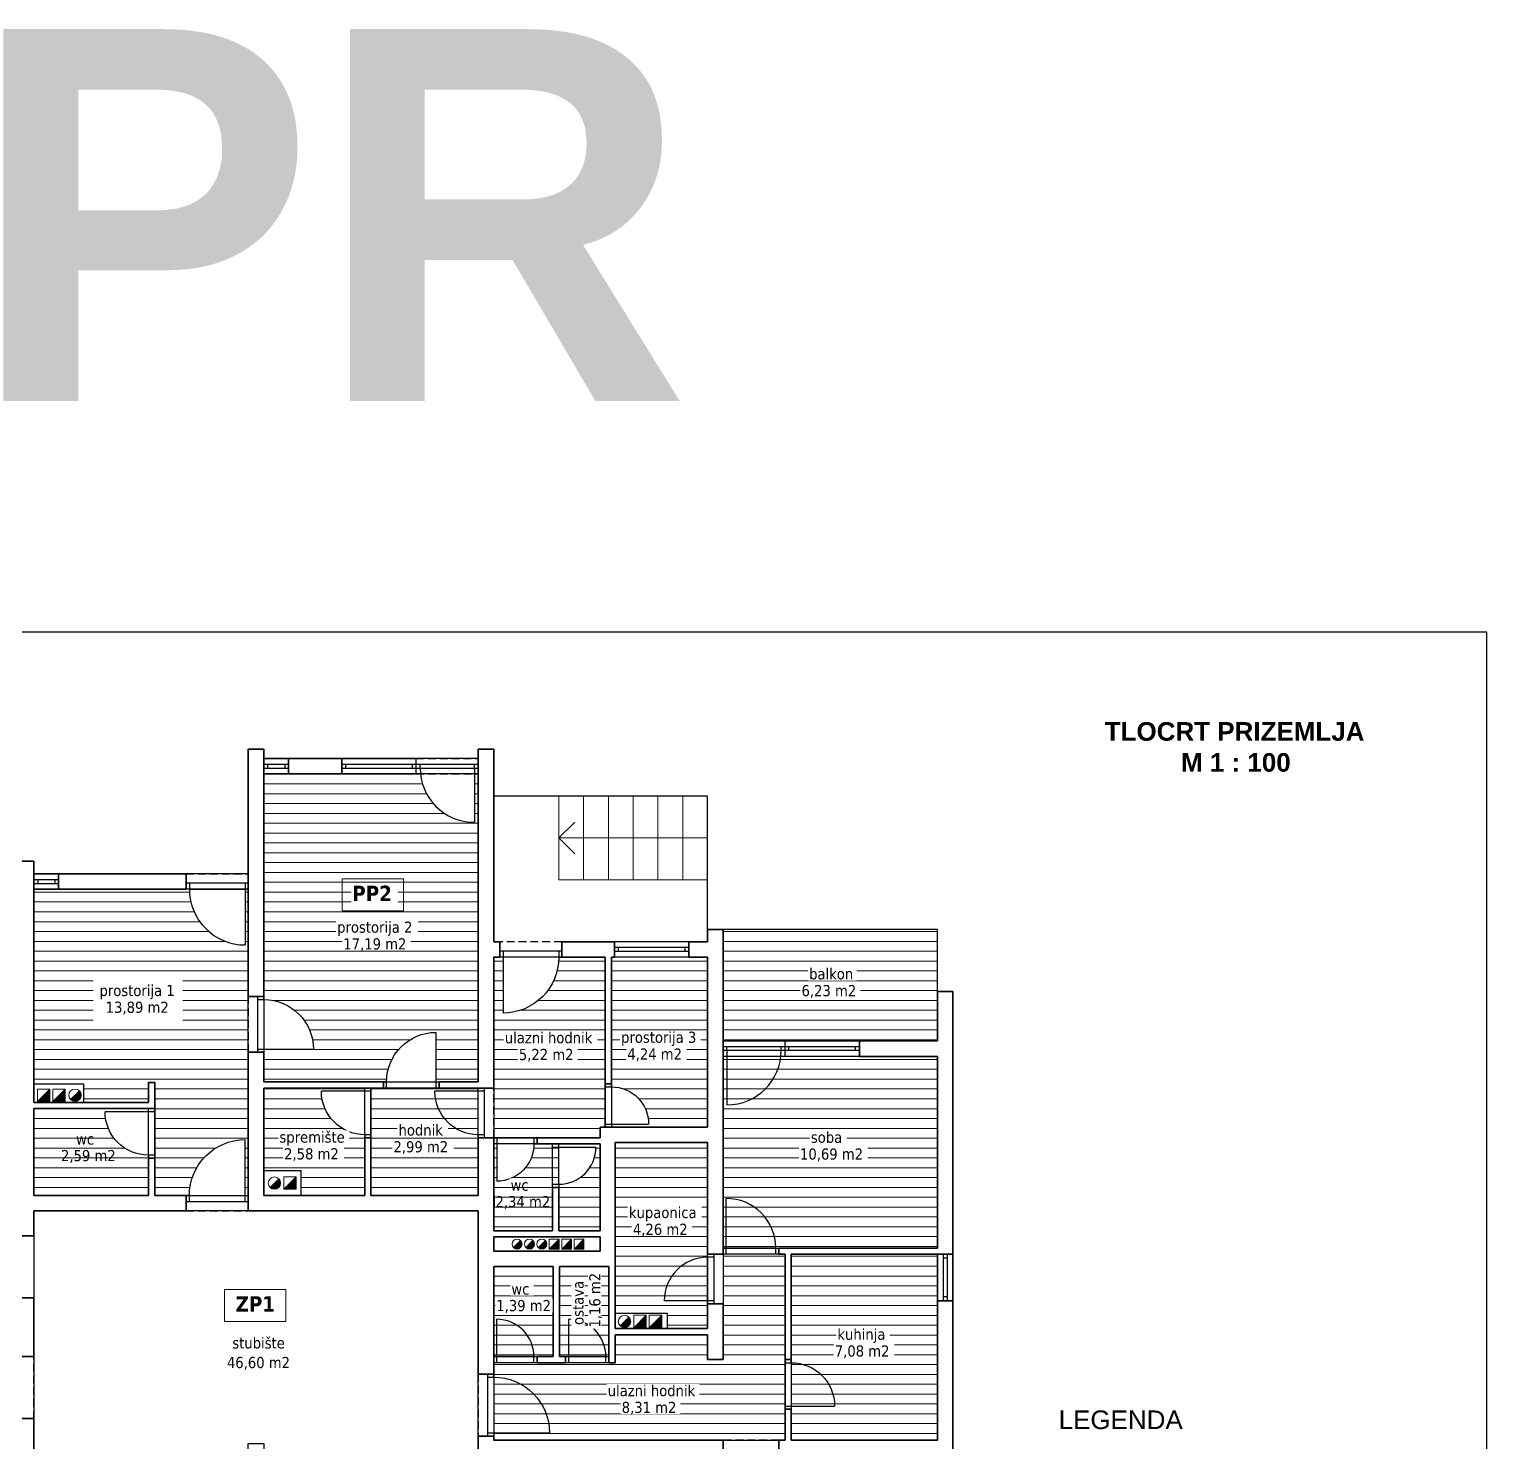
# Model space of a CAD drawing. Header units: centimetres. Extents: x 642232439 to 646206409, y 502891828 to 503284195.
# Drawn here: x 646181557 to 646183909, y 503269681 to 503271960 of the extents above; entities that cross this region are included whole.
import ezdxf

# ---------------------------------------------------------------- set-up
doc = ezdxf.new("R2010")
doc.units = ezdxf.units.CM
doc.linetypes.add('HIDDENX2', pattern=[19.05, 12.7, -6.35])
for name, color, linetype, lineweight in [('.ETAZA_2_PP2', 170, 'Continuous', 13), ('.ETAZA_2_ST2', 170, 'Continuous', 13), ('.ETAZA_5_ST4', 30, 'Continuous', 13), ('_POVRŠINA', 255, 'Continuous', 5), ('SASTAVNICA', 7, 'Continuous', 0), ('TP_01 - 0.35', 1, 'Continuous', 35), ('TP_07 - 0.20', 7, 'Continuous', 20)]:
    doc.layers.add(name, color=color, linetype=linetype, lineweight=lineweight)
doc.layers.add('_POLILINE_ET', color=4, linetype='Continuous', plot=False)
doc.layers.add('SAST_Linija sastavnice', color=3, linetype='Continuous', plot=False)
for name, color, linetype in [('TP_Hatch', 252, 'Continuous'), ('TP_Hidden', 8, 'HIDDENX2'), ('TP_Kotiranje', 3, 'Continuous'), ('TP_Otvori', 8, 'Continuous'), ('TP_Otvori.block', 8, 'Continuous')]:
    doc.layers.add(name, color=color, linetype=linetype)
doc.styles.add('Kota', font='arialbd.ttf')
doc.styles.add('tahoma10', font='tahoma.ttf', dxfattribs={"height": 2})
pattern_1 = [(180, (643183442.702, 503085608.108), (-3e-15, -15.875), [])]

# ---------------------------------------------------------------- blocks, each defined once
blk = doc.blocks.new('*U527')
at = {"layer": 'TP_01 - 0.35'}
for p, q in [((0, 0), (0, -30)), ((48, 0), (48, -30))]:
    blk.add_line(p, q, dxfattribs=at)
at = {"layer": 'TP_Otvori'}
for p, q in [((0, 0), (48, 0)), ((0, -11.3), (48, -11.3)), ((0, -18.8), (48, -18.8)), ((7.5, -11.3), (7.5, -18.8)), ((40.5, -11.3), (40.5, -18.8)), ((0, -30), (48, -30))]:
    blk.add_line(p, q, dxfattribs=at)
blk = doc.blocks.new('*U524')
at = {"layer": 'TP_Otvori'}
for p, q in [((5, 0), (5, 70)), ((5, 0), (0, 0)), ((75, 0), (5, 0)), ((5, -10), (5, 0)), ((75, -10), (75, 0)), ((75, 0), (80, 0)), ((80, -10), (0, -10))]:
    blk.add_line(p, q, dxfattribs=at)
blk.add_arc((5, 0), 70, 0, 90, dxfattribs=at)
blk = doc.blocks.new('*U526')
at = {"layer": 'TP_Otvori'}
for p, q in [((5, 0), (5, 60)), ((5, 0), (0, 0)), ((65, 0), (5, 0)), ((5, -10), (5, 0)), ((65, -10), (65, 0)), ((65, 0), (70, 0)), ((70, -10), (0, -10))]:
    blk.add_line(p, q, dxfattribs=at)
blk.add_arc((5, 0), 60, 0, 90, dxfattribs=at)
blk = doc.blocks.new('*U525')
at = {"layer": 'TP_Otvori'}
for p, q in [((5, 0), (5, 90)), ((5, 0), (0, 0)), ((95, 0), (5, 0)), ((5, -10), (5, 0)), ((95, -10), (95, 0)), ((95, 0), (100, 0)), ((100, -10), (0, -10))]:
    blk.add_line(p, q, dxfattribs=at)
blk.add_arc((5, 0), 90, 0, 90, dxfattribs=at)
blk = doc.blocks.new('*U523')
at = {"layer": 'TP_Otvori'}
for p, q in [((5, 0), (5, 80)), ((5, 0), (0, 0)), ((85, 0), (5, 0)), ((5, -10), (5, 0)), ((85, -10), (85, 0)), ((85, 0), (90, 0)), ((90, -10), (0, -10))]:
    blk.add_line(p, q, dxfattribs=at)
blk.add_arc((5, 0), 80, 0, 90, dxfattribs=at)
blk = doc.blocks.new('*U95')
at = {"layer": 'TP_01 - 0.35'}
for p, q in [((0, 0), (0, -30)), ((144, 0), (144, -30))]:
    blk.add_line(p, q, dxfattribs=at)
at = {"layer": 'TP_Otvori'}
for p, q in [((0, 0), (144, 0)), ((0, -11.3), (144, -11.3)), ((0, -18.8), (144, -18.8)), ((7.5, -11.3), (7.5, -18.8)), ((136.5, -11.3), (136.5, -18.8)), ((0, -30), (144, -30))]:
    blk.add_line(p, q, dxfattribs=at)
blk = doc.blocks.new('*U96')
at = {"layer": 'TP_01 - 0.35'}
for p, q in [((0, 0), (0, -30)), ((90, 0), (90, -30))]:
    blk.add_line(p, q, dxfattribs=at)
at = {"layer": 'TP_Otvori'}
for p, q in [((0, 0), (90, 0)), ((0, -11.3), (90, -11.3)), ((0, -18.8), (90, -18.8)), ((7.5, -11.3), (7.5, -18.8)), ((82.5, -11.3), (82.5, -18.8)), ((0, -30), (90, -30))]:
    blk.add_line(p, q, dxfattribs=at)

msp = doc.modelspace()

# ---------------------------------------------------------------- hatches: boundary and pattern name
at = {"layer": '.ETAZA_2_PP2'}
h = msp.add_hatch(dxfattribs=at)
h.set_pattern_fill('ANSI31', color=256, scale=5, angle=135)
h.set_pattern_definition(pattern_1)
h.paths.add_polyline_path([(646182028.61, 503270246.54), (646182098.61, 503270246.54), (646182098.61, 503270246.54), (646182098.61, 503270251.54), (646181935.61, 503270251.54), (646181935.61, 503270118.54), (646181995.61, 503270118.54), (646181995.61, 503270078.54), (646182098.61, 503270078.54), (646182098.61, 503270176.54, -0.4142136)])
at = {"layer": '.ETAZA_2_ST2'}
h = msp.add_hatch(dxfattribs=at)
h.set_pattern_fill('ANSI31', color=256, scale=5, angle=135)
h.set_pattern_definition(pattern_1)
h.paths.add_polyline_path([(646182281.61, 503270758.54), (646182275.36, 503270758.54), (646182275.36, 503270680.41, -0.3831101), (646182188.36, 503270758.54), (646181935.61, 503270758.54), (646181935.61, 503270394.54, -0.4142136), (646182015.61, 503270314.54), (646181935.61, 503270314.54), (646181935.61, 503270314.54), (646181935.61, 503270261.54), (646182133.61, 503270261.54, -0.4142136), (646182213.61, 503270341.54), (646182213.61, 503270261.54), (646182213.61, 503270261.54), (646182281.61, 503270261.54)])
h = msp.add_hatch(dxfattribs=at)
h.set_pattern_fill('ANSI31', color=256, scale=5, angle=135)
h.set_pattern_definition(pattern_1)
h.paths.add_polyline_path([(646181660.47, 503270354.97), (646181660.47, 503270435.14), (646181805.03, 503270435.14), (646181805.03, 503270354.97)])
edge = h.paths.add_edge_path()
edge.add_line((646181815.61, 503270572.54), (646181905.61, 503270572.54))
edge.add_line((646181905.61, 503270572.54), (646181905.61, 503270482.54))
edge.add_arc((646181905.61, 503270572.54), 90, 180.00001, 270.00001, ccw=False)
edge = h.paths.add_edge_path()
edge.add_arc((646181905.61, 503270078.54), 90, 89.99999, 180)
edge.add_line((646181815.61, 503270078.54), (646181759.61, 503270078.54))
edge.add_line((646181759.61, 503270078.54), (646181759.61, 503270260.54))
edge.add_line((646181759.61, 503270260.54), (646181749.61, 503270260.54))
edge.add_line((646181749.61, 503270260.54), (646181749.61, 503270228.54))
edge.add_line((646181749.61, 503270228.54), (646181644.61, 503270228.54))
edge.add_line((646181644.61, 503270228.54), (646181644.61, 503270258.54))
edge.add_line((646181644.61, 503270258.54), (646181564.61, 503270258.54))
edge.add_line((646181564.61, 503270258.54), (646181564.61, 503270572.54))
edge.add_line((646181564.61, 503270572.54), (646181905.61, 503270572.54))
edge.add_line((646181905.61, 503270572.54), (646181910.61, 503270572.54))
edge.add_line((646181910.61, 503270572.54), (646181910.61, 503270078.54))
edge.add_line((646181910.61, 503270078.54), (646181905.61, 503270078.54))
edge.add_line((646181905.61, 503270078.54), (646181905.61, 503270168.54))
h = msp.add_hatch(dxfattribs=at)
h.set_pattern_fill('ANSI31', color=256, scale=5, angle=135)
h.set_pattern_definition(pattern_1)
h.paths.add_polyline_path([(646182486.61, 503270462.74), (646182416.61, 503270462.74), (646182411.61, 503270462.74, -0.4142136), (646182321.61, 503270372.74), (646182321.61, 503270462.74), (646182321.61, 503270462.74), (646182316.61, 503270462.74), (646182306.61, 503270462.74), (646182306.61, 503270251.54), (646182306.61, 503270171.54), (646182478.61, 503270171.54), (646182478.61, 503270188.74), (646182486.61, 503270188.74)])
h = msp.add_hatch(dxfattribs=at)
h.set_pattern_fill('ANSI31', color=256, scale=5, angle=135)
h.set_pattern_definition(pattern_1)
h.paths.add_polyline_path([(646182651.61, 503270462.74), (646182621.61, 503270462.74), (646182496.61, 503270462.74), (646182496.61, 503270258.74), (646182496.61, 503270253.74, -0.4142136), (646182556.61, 503270193.74), (646182496.61, 503270193.74), (646182496.61, 503270193.74), (646182496.61, 503270188.74), (646182651.61, 503270188.74)])
h = msp.add_hatch(dxfattribs=at)
h.set_pattern_fill('ANSI31', color=256, scale=5, angle=135)
h.set_pattern_definition(pattern_1)
h.paths.add_polyline_path([(646182108.61, 503270251.54), (646182108.61, 503270078.54), (646182281.61, 503270078.54), (646182281.61, 503270251.54)])
at = {"layer": '.ETAZA_5_ST4'}
h = msp.add_hatch(dxfattribs=at)
h.set_pattern_fill('ANSI31', color=256, scale=5, angle=135)
h.set_pattern_definition(pattern_1)
h.paths.add_polyline_path([(646182676.61, 503270507.74), (646182676.61, 503270327.74), (646183022.61, 503270327.74), (646183022.61, 503270507.74)])
h = msp.add_hatch(dxfattribs=at)
h.set_pattern_fill('ANSI31', color=256, scale=5, angle=135)
h.set_pattern_definition(pattern_1)
h.paths.add_polyline_path([(646182676.61, 503270302.74), (646182676.61, 503269993.74), (646183022.61, 503269993.74), (646183022.61, 503270302.74)])
h = msp.add_hatch(dxfattribs=at)
h.set_pattern_fill('ANSI31', color=256, scale=5, angle=135)
h.set_pattern_definition(pattern_1)
h.paths.add_polyline_path([(646182502.61, 503270163.74), (646182502.61, 503269888.74), (646182586.61, 503269888.74), (646182586.61, 503269863.74), (646182651.61, 503269863.74), (646182651.61, 503270163.74)])
h = msp.add_hatch(dxfattribs=at)
h.set_pattern_fill('ANSI31', color=256, scale=5, angle=135)
h.set_pattern_definition(pattern_1)
h.paths.add_polyline_path([(646182306.61, 503269808.74), (646182306.61, 503269683.74), (646182776.61, 503269683.74), (646182776.61, 503269983.74), (646182676.61, 503269983.74), (646182676.61, 503269813.74), (646182651.61, 503269813.74), (646182651.61, 503269853.74), (646182502.61, 503269853.74), (646182502.61, 503269808.74)])
h = msp.add_hatch(dxfattribs=at)
h.set_pattern_fill('ANSI31', color=256, scale=5, angle=135)
h.set_pattern_definition(pattern_1)
h.paths.add_polyline_path([(646182786.61, 503269983.74), (646182786.61, 503269683.74), (646183022.61, 503269683.74), (646183022.61, 503269983.74)])
h = msp.add_hatch(dxfattribs=at)
h.set_pattern_fill('ANSI31', color=256, scale=5, angle=135)
h.set_pattern_definition(pattern_1)
h.paths.add_polyline_path([(646182306.61, 503269963.74), (646182306.61, 503269818.74), (646182402.61, 503269818.74), (646182402.61, 503269963.74)])
h = msp.add_hatch(dxfattribs=at)
h.set_pattern_fill('ANSI31', color=256, scale=5, angle=135)
h.set_pattern_definition(pattern_1)
h.paths.add_polyline_path([(646182412.61, 503269963.74), (646182412.61, 503269818.74), (646182492.61, 503269818.74), (646182492.61, 503269963.74)])
at = {"layer": 'TP_Hatch'}
h = msp.add_hatch(color=256, dxfattribs=at)
h.dxf.hatch_style = 1
h.paths.add_polyline_path([(646181590.35, 503270230.18), (646181590.35, 503270250.18), (646181570.35, 503270230.18)])
h = msp.add_hatch(color=256, dxfattribs=at)
h.dxf.hatch_style = 1
h.paths.add_polyline_path([(646181615.35, 503270230.18), (646181615.35, 503270250.18), (646181595.35, 503270230.18)])
h = msp.add_hatch(color=256, dxfattribs=at)
h.dxf.hatch_style = 1
edge = h.paths.add_edge_path()
edge.add_arc((646181631.09, 503270240.18), 10, 225, 270)
edge.add_arc((646181631.09, 503270240.18), 10, 270, 360)
edge.add_arc((646181631.09, 503270240.18), 10, 0, 45)
edge.add_line((646181638.16, 503270247.25), (646181624.02, 503270233.11))
h = msp.add_hatch(color=256, dxfattribs=at)
h.dxf.hatch_style = 1
edge = h.paths.add_edge_path()
edge.add_arc((646181952.78, 503270098.54), 10, 225, 270)
edge.add_arc((646181952.78, 503270098.54), 10, 270, 360)
edge.add_arc((646181952.78, 503270098.54), 10, 0, 45)
edge.add_line((646181959.86, 503270105.61), (646181945.71, 503270091.47))
h = msp.add_hatch(color=256, dxfattribs=at)
h.dxf.hatch_style = 1
h.paths.add_polyline_path([(646181987.78, 503270088.54), (646181987.78, 503270108.54), (646181967.78, 503270088.54)])
h = msp.add_hatch(color=256, dxfattribs=at)
h.dxf.hatch_style = 1
edge = h.paths.add_edge_path()
edge.add_arc((646182344.26, 503270000), 8, 225, 270)
edge.add_arc((646182344.26, 503270000), 8, 270, 360)
edge.add_arc((646182344.26, 503270000), 8, 0, 45)
edge.add_line((646182349.92, 503270005.66), (646182338.61, 503269994.34))
h = msp.add_hatch(color=256, dxfattribs=at)
h.dxf.hatch_style = 1
edge = h.paths.add_edge_path()
edge.add_arc((646182364.26, 503270000), 8, 225, 270)
edge.add_arc((646182364.26, 503270000), 8, 270, 360)
edge.add_arc((646182364.26, 503270000), 8, 0, 45)
edge.add_line((646182369.92, 503270005.66), (646182358.61, 503269994.34))
h = msp.add_hatch(color=256, dxfattribs=at)
h.dxf.hatch_style = 1
edge = h.paths.add_edge_path()
edge.add_arc((646182384.26, 503270000), 8, 225, 270)
edge.add_arc((646182384.26, 503270000), 8, 270, 360)
edge.add_arc((646182384.26, 503270000), 8, 0, 45)
edge.add_line((646182389.92, 503270005.66), (646182378.61, 503269994.34))
h = msp.add_hatch(color=256, dxfattribs=at)
h.dxf.hatch_style = 1
h.paths.add_polyline_path([(646182412.26, 503269992), (646182412.26, 503270008), (646182396.26, 503269992)])
h = msp.add_hatch(color=256, dxfattribs=at)
h.dxf.hatch_style = 1
h.paths.add_polyline_path([(646182432.26, 503269992), (646182432.26, 503270008), (646182416.26, 503269992)])
h = msp.add_hatch(color=256, dxfattribs=at)
h.dxf.hatch_style = 1
h.paths.add_polyline_path([(646182452.26, 503269992), (646182452.26, 503270008), (646182436.26, 503269992)])
h = msp.add_hatch(color=256, dxfattribs=at)
h.dxf.hatch_style = 1
edge = h.paths.add_edge_path()
edge.add_arc((646182517.6, 503269875.24), 10, 225, 270)
edge.add_arc((646182517.6, 503269875.24), 10, 270, 360)
edge.add_arc((646182517.6, 503269875.24), 10, 0, 45)
edge.add_line((646182524.67, 503269882.31), (646182510.53, 503269868.17))
h = msp.add_hatch(color=256, dxfattribs=at)
h.dxf.hatch_style = 1
h.paths.add_polyline_path([(646182552.6, 503269865.24), (646182552.6, 503269885.24), (646182532.6, 503269865.24)])
h = msp.add_hatch(color=256, dxfattribs=at)
h.dxf.hatch_style = 1
h.paths.add_polyline_path([(646182577.6, 503269865.24), (646182577.6, 503269885.24), (646182557.6, 503269865.24)])

# ---------------------------------------------------------------- linework, layer by layer
at = {"layer": '_POLILINE_ET'}
for points in [[(646181935.61, 503270758.54), (646181935.61, 503270261.54), (646182281.61, 503270261.54), (646182281.61, 503270758.54), (646181935.61, 503270758.54)], [(646181564.61, 503270572.54), (646181564.61, 503270258.54), (646181644.61, 503270258.54), (646181644.61, 503270228.54), (646181749.61, 503270228.54), (646181749.61, 503270260.54), (646181759.61, 503270260.54), (646181759.61, 503270078.54), (646181910.61, 503270078.54), (646181910.61, 503270572.54), (646181564.61, 503270572.54)], [(646182676.61, 503270507.74), (646182676.61, 503270327.74), (646183022.61, 503270327.74), (646183022.61, 503270507.74), (646182676.61, 503270507.74)], [(646182306.61, 503270462.74), (646182306.61, 503270171.54), (646182478.61, 503270171.54), (646182478.61, 503270188.74), (646182486.61, 503270188.74), (646182486.61, 503270462.74), (646182306.61, 503270462.74)], [(646182496.61, 503270462.74), (646182496.61, 503270188.74), (646182651.61, 503270188.74), (646182651.61, 503270462.74), (646182496.61, 503270462.74)], [(646182676.61, 503270302.74), (646182676.61, 503269993.74), (646183022.61, 503269993.74), (646183022.61, 503270302.74), (646182676.61, 503270302.74)], [(646181935.61, 503270251.54), (646181935.61, 503270118.54), (646181995.61, 503270118.54), (646181995.61, 503270078.54), (646182098.61, 503270078.54), (646182098.61, 503270251.54), (646181935.61, 503270251.54)], [(646182108.61, 503270251.54), (646182108.61, 503270078.54), (646182281.61, 503270078.54), (646182281.61, 503270251.54), (646182108.61, 503270251.54)], [(646181564.61, 503270218.54), (646181564.61, 503270078.54), (646181749.61, 503270078.54), (646181749.61, 503270218.54), (646181564.61, 503270218.54)], [(646182502.61, 503270163.74), (646182502.61, 503269888.74), (646182586.61, 503269888.74), (646182586.61, 503269863.74), (646182651.61, 503269863.74), (646182651.61, 503270163.74), (646182502.61, 503270163.74)], [(646181564.61, 503270053.54), (646181564.61, 503269283.74), (646181910.61, 503269283.74), (646181910.61, 503269678.54), (646181935.61, 503269678.54), (646181935.61, 503269503.54), (646182281.61, 503269503.54), (646182281.61, 503270053.54), (646181564.61, 503270053.54)], [(646182306.61, 503269808.74), (646182306.61, 503269683.74), (646182776.61, 503269683.74), (646182776.61, 503269983.74), (646182676.61, 503269983.74), (646182676.61, 503269813.74), (646182651.61, 503269813.74), (646182651.61, 503269853.74), (646182502.61, 503269853.74), (646182502.61, 503269808.74), (646182306.61, 503269808.74)], [(646182786.61, 503269983.74), (646182786.61, 503269683.74), (646183022.61, 503269683.74), (646183022.61, 503269983.74), (646182786.61, 503269983.74)], [(646182306.61, 503269963.74), (646182306.61, 503269818.74), (646182402.61, 503269818.74), (646182402.61, 503269963.74), (646182306.61, 503269963.74)], [(646182412.61, 503269963.74), (646182412.61, 503269818.74), (646182492.61, 503269818.74), (646182492.61, 503269963.74), (646182412.61, 503269963.74)]]:
    msp.add_lwpolyline(points, dxfattribs=at)
at = {"layer": '_POVRŠINA'}
for points in [[(646182062.07, 503270589.26), (646182161.21, 503270589.26), (646182161.21, 503270537.61), (646182062.07, 503270537.61)], [(646181872.31, 503269927.08), (646181971.45, 503269927.08), (646181971.45, 503269875.42), (646181872.31, 503269875.42)]]:
    msp.add_lwpolyline(points, close=True, dxfattribs=at)
at = {"layer": 'SAST_Linija sastavnice'}
msp.add_lwpolyline([(646183908.92, 503270987.07), (646180010.92, 503270987.07), (646180010.92, 503268121.07), (646183908.92, 503268121.07)], close=True, dxfattribs=at)
msp.add_lwpolyline([(646183908.92, 503270987.07), (646180010.92, 503270987.07), (646180010.92, 503268121.07), (646183908.92, 503268121.07)], close=True, dxfattribs=at)
at = {"layer": 'TP_01 - 0.35'}
for p, q in [((646181910.61, 503270399.54), (646181910.61, 503270798.54)), ((646181910.61, 503270798.54), (646181935.61, 503270798.54)), ((646181935.61, 503270399.54), (646181935.61, 503270798.54)), ((646182281.61, 503270261.54), (646182281.61, 503270798.54)), ((646182281.61, 503270798.54), (646182306.61, 503270798.54)), ((646182306.61, 503270798.54), (646182306.61, 503270487.74)), ((646181975.61, 503270783.54), (646182061.61, 503270783.54)), ((646181975.61, 503270783.54), (646181975.61, 503270758.54)), ((646182061.61, 503270783.54), (646182061.61, 503270758.54)), ((646181975.61, 503270758.54), (646182061.61, 503270758.54)), ((646181564.61, 503270617.54), (646181539.61, 503270617.54)), ((646181564.61, 503270228.54), (646181564.61, 503270617.54)), ((646181604.61, 503270597.54), (646181810.61, 503270597.54)), ((646181604.61, 503270597.54), (646181604.61, 503270572.54)), ((646181810.61, 503270572.54), (646181810.61, 503270597.54)), ((646181604.61, 503270572.54), (646181810.61, 503270572.54)), ((646182651.61, 503270487.74), (646182651.61, 503270507.74)), ((646182676.61, 503270507.74), (646182651.61, 503270507.74)), ((646182676.61, 503270507.74), (646182676.61, 503269983.74)), ((646182676.61, 503270507.74), (646182676.61, 503269983.74)), ((646182306.61, 503270487.74), (646182316.61, 503270487.74)), ((646182316.61, 503270487.74), (646182316.61, 503270462.74)), ((646182416.61, 503270487.74), (646182501.61, 503270487.74)), ((646182416.61, 503270487.74), (646182416.61, 503270462.74)), ((646182501.61, 503270487.74), (646182501.61, 503270462.74)), ((646182621.61, 503270487.74), (646182651.61, 503270487.74)), ((646182621.61, 503270487.74), (646182621.61, 503270462.74)), ((646182306.61, 503270462.74), (646182306.61, 503270251.54)), ((646182306.61, 503270462.74), (646182316.61, 503270462.74)), ((646182416.61, 503270462.74), (646182486.61, 503270462.74)), ((646182486.61, 503270258.74), (646182486.61, 503270462.74)), ((646182496.61, 503270462.74), (646182501.61, 503270462.74)), ((646182496.61, 503270258.74), (646182496.61, 503270462.74)), ((646182621.61, 503270462.74), (646182651.61, 503270462.74)), ((646182651.61, 503270188.74), (646182651.61, 503270462.74)), ((646181935.61, 503270399.54), (646181910.61, 503270399.54)), ((646183022.61, 503270407.74), (646183022.61, 503270327.74)), ((646183022.61, 503270407.74), (646183047.61, 503270407.74)), ((646183047.61, 503270407.74), (646183047.61, 503269983.74)), ((646182896.61, 503270327.74), (646182896.61, 503270302.74)), ((646182896.61, 503270327.74), (646183022.61, 503270327.74)), ((646181910.61, 503270078.54), (646181910.61, 503270309.54)), ((646181935.61, 503270309.54), (646181910.61, 503270309.54)), ((646181935.61, 503270261.54), (646181935.61, 503270309.54)), ((646182896.61, 503270302.74), (646183022.61, 503270302.74)), ((646183022.61, 503270302.74), (646183022.61, 503269993.74)), ((646181749.61, 503270260.54), (646181759.61, 503270260.54)), ((646181749.61, 503270228.54), (646181749.61, 503270260.54)), ((646181759.61, 503270218.54), (646181759.61, 503270260.54)), ((646181935.61, 503270261.54), (646182128.61, 503270261.54)), ((646182128.61, 503270251.54), (646182128.61, 503270261.54)), ((646182218.61, 503270261.54), (646182281.61, 503270261.54)), ((646182218.61, 503270251.54), (646182218.61, 503270261.54)), ((646182496.61, 503270258.74), (646182486.61, 503270258.74)), ((646181935.61, 503270251.54), (646182098.61, 503270251.54)), ((646181935.61, 503270078.54), (646181935.61, 503270251.54)), ((646182108.61, 503270251.54), (646182098.61, 503270251.54)), ((646182108.61, 503270251.54), (646182128.61, 503270251.54)), ((646182218.61, 503270251.54), (646182281.61, 503270251.54)), ((646182281.61, 503270251.54), (646182306.61, 503270251.54)), ((646181564.61, 503270228.54), (646181749.61, 503270228.54)), ((646181564.61, 503270218.54), (646181749.61, 503270218.54)), ((646181564.61, 503270078.54), (646181564.61, 503270218.54)), ((646181749.61, 503270218.54), (646181759.61, 503270218.54)), ((646182478.61, 503270188.74), (646182478.61, 503270171.54)), ((646182651.61, 503270188.74), (646182478.61, 503270188.74)), ((646182098.61, 503270078.54), (646182098.61, 503270171.54)), ((646182108.61, 503270171.54), (646182098.61, 503270171.54)), ((646182108.61, 503270078.54), (646182108.61, 503270171.54)), ((646182281.61, 503270078.54), (646182281.61, 503270171.54)), ((646182281.61, 503270171.54), (646182306.61, 503270171.54)), ((646182306.61, 503270171.54), (646182306.61, 503270021.54)), ((646182376.61, 503270171.54), (646182376.61, 503270161.54)), ((646182376.61, 503270171.54), (646182478.61, 503270171.54)), ((646182376.61, 503270161.54), (646182478.61, 503270161.54)), ((646182478.61, 503270161.54), (646182478.61, 503270021.54)), ((646182502.61, 503270163.74), (646182502.61, 503269863.74)), ((646182651.61, 503270163.74), (646182502.61, 503270163.74)), ((646182502.61, 503270163.74), (646182502.61, 503269863.74)), ((646182651.61, 503269983.74), (646182651.61, 503270163.74)), ((646182651.61, 503270163.74), (646182651.61, 503269983.74)), ((646181749.61, 503270078.54), (646181749.61, 503270138.54)), ((646181749.61, 503270138.54), (646181759.61, 503270138.54)), ((646181759.61, 503270078.54), (646181759.61, 503270138.54)), ((646182401.61, 503270091.54), (646182401.61, 503270021.54)), ((646182401.61, 503270091.54), (646182411.61, 503270091.54)), ((646182411.61, 503270091.54), (646182411.61, 503270021.54)), ((646181564.61, 503270078.54), (646181749.61, 503270078.54)), ((646181759.61, 503270078.54), (646181810.61, 503270078.54)), ((646181810.61, 503270053.54), (646181810.61, 503270078.54)), ((646181910.61, 503270053.54), (646181910.61, 503270078.54)), ((646181935.61, 503270078.54), (646182098.61, 503270078.54)), ((646182108.61, 503270078.54), (646182281.61, 503270078.54)), ((646181564.61, 503270053.54), (646181810.61, 503270053.54)), ((646181564.61, 503270013.54), (646181564.61, 503270053.54)), ((646181910.61, 503270053.54), (646182281.61, 503270053.54)), ((646182281.61, 503270053.54), (646182281.61, 503269790.54)), ((646182306.61, 503270021.54), (646182401.61, 503270021.54)), ((646182411.61, 503270021.54), (646182478.61, 503270021.54)), ((646181539.61, 503270013.54), (646181564.61, 503270013.54)), ((646182306.61, 503270011.54), (646182306.61, 503269988.74)), ((646182306.61, 503270011.54), (646182478.61, 503270011.54)), ((646182478.61, 503270011.54), (646182478.61, 503269988.74)), ((646182306.61, 503269988.74), (646182478.61, 503269988.74)), ((646182676.61, 503269983.74), (646182651.61, 503269983.74)), ((646182766.61, 503269993.74), (646182766.61, 503269983.74)), ((646182766.61, 503269993.74), (646183022.61, 503269993.74)), ((646182766.61, 503269983.74), (646182776.61, 503269983.74)), ((646182776.61, 503269983.74), (646182776.61, 503269813.74)), ((646182786.61, 503269983.74), (646182786.61, 503269813.74)), ((646182786.61, 503269983.74), (646183022.61, 503269983.74)), ((646183022.61, 503269983.74), (646183047.61, 503269983.74)), ((646182306.61, 503269963.74), (646182306.61, 503269790.54)), ((646182306.61, 503269963.74), (646182402.61, 503269963.74)), ((646182306.61, 503269963.74), (646182402.61, 503269963.74)), ((646182402.61, 503269963.74), (646182402.61, 503269818.74)), ((646182412.61, 503269963.74), (646182412.61, 503269818.74)), ((646182412.61, 503269963.74), (646182478.61, 503269963.74)), ((646182412.61, 503269963.74), (646182478.61, 503269963.74)), ((646182478.61, 503269963.74), (646182492.61, 503269963.74)), ((646182492.61, 503269963.74), (646182492.61, 503269818.74)), ((646181539.61, 503269913.54), (646181564.61, 503269913.54)), ((646181564.61, 503269818.54), (646181564.61, 503269913.54)), ((646182651.61, 503269863.74), (646182651.61, 503269903.74)), ((646182651.61, 503269903.74), (646182651.61, 503269863.74)), ((646182676.61, 503269903.74), (646182651.61, 503269903.74)), ((646182676.61, 503269903.74), (646182676.61, 503269813.74)), ((646182676.61, 503269903.74), (646182676.61, 503269813.74)), ((646183022.61, 503269908.74), (646183022.61, 503269683.74)), ((646183022.61, 503269908.74), (646183047.61, 503269908.74)), ((646183047.61, 503269908.74), (646183047.61, 503269018.74)), ((646182651.61, 503269863.74), (646182502.61, 503269863.74)), ((646182502.61, 503269853.74), (646182502.61, 503269808.74)), ((646182651.61, 503269853.74), (646182502.61, 503269853.74)), ((646182651.61, 503269813.74), (646182651.61, 503269853.74)), ((646182651.61, 503269853.74), (646182651.61, 503269813.74)), ((646181539.61, 503269818.54), (646181564.61, 503269818.54)), ((646182376.61, 503269818.74), (646182376.61, 503269808.74)), ((646182376.61, 503269818.74), (646182402.61, 503269818.74)), ((646182412.61, 503269818.74), (646182422.61, 503269818.74)), ((646182422.61, 503269818.74), (646182422.61, 503269808.74)), ((646182492.61, 503269818.74), (646182492.61, 503269808.74)), ((646182676.61, 503269813.74), (646182651.61, 503269813.74)), ((646182786.61, 503269813.74), (646182776.61, 503269813.74)), ((646182281.61, 503269790.54), (646182306.61, 503269790.54)), ((646182376.61, 503269808.74), (646182422.61, 503269808.74)), ((646182492.61, 503269808.74), (646182502.61, 503269808.74)), ((646181539.61, 503269718.54), (646181564.61, 503269718.54)), ((646181564.61, 503269718.54), (646181564.61, 503269214.54)), ((646182776.61, 503269733.74), (646182776.61, 503269683.74)), ((646182786.61, 503269733.74), (646182776.61, 503269733.74)), ((646182786.61, 503269733.74), (646182786.61, 503269683.74)), ((646182281.61, 503269690.54), (646182281.61, 503269018.74)), ((646182281.61, 503269690.54), (646182306.61, 503269690.54)), ((646182306.61, 503269690.54), (646182306.61, 503269683.74)), ((646182306.61, 503269683.74), (646182651.61, 503269683.74)), ((646182651.61, 503269683.74), (646182676.61, 503269683.74)), ((646182676.61, 503269683.74), (646182676.61, 503269018.74)), ((646182766.61, 503269683.74), (646182766.61, 503269658.74)), ((646182766.61, 503269683.74), (646182776.61, 503269683.74)), ((646182786.61, 503269683.74), (646183022.61, 503269683.74))]:
    msp.add_line(p, q, dxfattribs=at)
at = {"layer": 'TP_07 - 0.20'}
for p, q in [((646182306.61, 503270722.74), (646182651.61, 503270722.74)), ((646182411.61, 503270722.74), (646182411.61, 503270587.74)), ((646182451.61, 503270722.74), (646182451.61, 503270587.74)), ((646182491.61, 503270722.74), (646182491.61, 503270587.74)), ((646182531.61, 503270722.74), (646182531.61, 503270587.74)), ((646182571.61, 503270722.74), (646182571.61, 503270587.74)), ((646182611.61, 503270722.74), (646182611.61, 503270587.74)), ((646182651.61, 503270722.74), (646182651.61, 503270587.74)), ((646182411.61, 503270655.24), (646182437.23, 503270680.86)), ((646182651.61, 503270655.24), (646182411.61, 503270655.24)), ((646182411.61, 503270655.24), (646182437.23, 503270629.62)), ((646182411.61, 503270587.74), (646182651.61, 503270587.74)), ((646182651.61, 503270587.74), (646182651.61, 503270507.74)), ((646182676.61, 503270507.74), (646183022.61, 503270507.74)), ((646183022.61, 503270407.74), (646183022.61, 503270507.74)), ((646181644.61, 503270258.54), (646181564.61, 503270258.54)), ((646181644.61, 503270228.54), (646181644.61, 503270258.54)), ((646181590.35, 503270250.18), (646181570.35, 503270230.18)), ((646181615.35, 503270250.18), (646181595.35, 503270230.18)), ((646181638.16, 503270247.25), (646181624.02, 503270233.11)), ((646181995.61, 503270118.54), (646181935.61, 503270118.54)), ((646181995.61, 503270078.54), (646181995.61, 503270118.54)), ((646181959.86, 503270105.61), (646181945.71, 503270091.47)), ((646181987.78, 503270108.54), (646181967.78, 503270088.54)), ((646182349.92, 503270005.66), (646182338.61, 503269994.34)), ((646182369.92, 503270005.66), (646182358.61, 503269994.34)), ((646182389.92, 503270005.66), (646182378.61, 503269994.34)), ((646182412.26, 503270008), (646182396.26, 503269992)), ((646182432.26, 503270008), (646182416.26, 503269992)), ((646182452.26, 503270008), (646182436.26, 503269992)), ((646182586.61, 503269888.74), (646182502.61, 503269888.74)), ((646182524.67, 503269882.31), (646182510.53, 503269868.17)), ((646182552.6, 503269885.24), (646182532.6, 503269865.24)), ((646182577.6, 503269885.24), (646182557.6, 503269865.24)), ((646182586.61, 503269888.74), (646182586.61, 503269863.74))]:
    msp.add_line(p, q, dxfattribs=at)
for points in [[(646181570.35, 503270250.18), (646181590.35, 503270250.18), (646181590.35, 503270230.18), (646181570.35, 503270230.18)], [(646181595.35, 503270250.18), (646181615.35, 503270250.18), (646181615.35, 503270230.18), (646181595.35, 503270230.18)], [(646181967.78, 503270108.54), (646181987.78, 503270108.54), (646181987.78, 503270088.54), (646181967.78, 503270088.54)], [(646182396.26, 503270008), (646182412.26, 503270008), (646182412.26, 503269992), (646182396.26, 503269992)], [(646182416.26, 503270008), (646182432.26, 503270008), (646182432.26, 503269992), (646182416.26, 503269992)], [(646182436.26, 503270008), (646182452.26, 503270008), (646182452.26, 503269992), (646182436.26, 503269992)], [(646182532.6, 503269885.24), (646182552.6, 503269885.24), (646182552.6, 503269865.24), (646182532.6, 503269865.24)], [(646182557.6, 503269885.24), (646182577.6, 503269885.24), (646182577.6, 503269865.24), (646182557.6, 503269865.24)]]:
    msp.add_lwpolyline(points, close=True, dxfattribs=at)
for centre, radius in [((646181631.09, 503270240.18), 10), ((646181952.78, 503270098.54), 10), ((646182344.26, 503270000), 8), ((646182364.26, 503270000), 8), ((646182384.26, 503270000), 8), ((646182517.6, 503269875.24), 10)]:
    msp.add_circle(centre, radius, dxfattribs=at)
at = {"layer": 'TP_Hidden'}
for p, q in [((646182181.61, 503270783.54), (646182281.61, 503270783.54)), ((646182181.61, 503270758.54), (646182281.61, 503270758.54)), ((646181810.61, 503270597.54), (646181910.61, 503270597.54)), ((646182416.61, 503270487.74), (646182316.61, 503270487.74)), ((646181910.61, 503270399.54), (646181910.61, 503270309.54)), ((646182776.61, 503270327.74), (646182676.61, 503270327.74)), ((646182776.61, 503270302.74), (646182676.61, 503270302.74)), ((646182306.61, 503270171.54), (646182306.61, 503270251.54)), ((646181810.61, 503270053.54), (646181910.61, 503270053.54)), ((646181564.61, 503270013.54), (646181564.61, 503269913.54)), ((646182676.61, 503269983.74), (646182676.61, 503269903.74)), ((646181564.61, 503269718.54), (646181564.61, 503269818.54)), ((646182281.61, 503269790.54), (646182281.61, 503269690.54)), ((646182766.61, 503269683.74), (646182676.61, 503269683.74))]:
    msp.add_line(p, q, dxfattribs=at)
at = {"layer": 'TP_Otvori'}
for p, q in [((646182061.61, 503270783.54), (646182181.61, 503270783.54)), ((646182061.61, 503270774.16), (646182181.61, 503270774.16)), ((646182067.86, 503270767.91), (646182067.86, 503270774.16)), ((646182175.36, 503270767.91), (646182175.36, 503270774.16)), ((646182181.61, 503270758.54), (646182181.61, 503270783.54)), ((646182181.61, 503270774.16), (646182281.61, 503270774.16)), ((646182187.86, 503270767.91), (646182187.86, 503270774.16)), ((646182275.36, 503270767.91), (646182275.36, 503270774.16)), ((646182061.61, 503270767.91), (646182181.61, 503270767.91)), ((646182061.61, 503270758.54), (646182181.61, 503270758.54)), ((646182181.61, 503270767.91), (646182281.61, 503270767.91)), ((646182275.36, 503270767.91), (646182275.36, 503270680.41)), ((646182776.61, 503270302.74), (646182776.61, 503270327.74)), ((646182896.61, 503270327.74), (646182776.61, 503270327.74)), ((646182776.61, 503270318.36), (646182676.61, 503270318.36)), ((646182776.61, 503270312.11), (646182676.61, 503270312.11)), ((646182682.86, 503270312.11), (646182682.86, 503270318.36)), ((646182682.86, 503270312.11), (646182682.86, 503270224.61)), ((646182770.36, 503270312.11), (646182770.36, 503270318.36)), ((646182896.61, 503270318.36), (646182776.61, 503270318.36)), ((646182896.61, 503270312.11), (646182776.61, 503270312.11)), ((646182896.61, 503270302.74), (646182776.61, 503270302.74)), ((646182782.86, 503270312.11), (646182782.86, 503270318.36)), ((646182890.36, 503270312.11), (646182890.36, 503270318.36))]:
    msp.add_line(p, q, dxfattribs=at)
for centre, start, end in [((646182275.36, 503270767.91), 180, 270), ((646182682.86, 503270312.11), 270, 0)]:
    msp.add_arc(centre, 87.5, start, end, dxfattribs=at)

# ---------------------------------------------------------------- block references
at = {"layer": 'TP_Otvori.block', "xscale": 0.8333333856529689, "yscale": 0.8333333856529689, "zscale": 0.8333333856529689}
for p in [(646181935.61, 503270783.54), (646181564.61, 503270597.54)]:
    msp.add_blockref('*U527', p, dxfattribs=at)
at = {"layer": 'TP_Otvori.block'}
for name, p, rotation in [('*U525', (646181910.61, 503270572.54), 180), ('*U526', (646182411.61, 503270161.54), 270), ('*U524', (646182651.61, 503269903.74), 90.00000000000001)]:
    msp.add_blockref(name, p, dxfattribs=dict(at, rotation=rotation))
at = {"layer": 'TP_Otvori.block', "xscale": -1}
for name, p, rotation in [('*U525', (646182316.61, 503270462.74), 180), ('*U523', (646181935.61, 503270309.54), 270), ('*U526', (646182496.61, 503270188.74), 270), ('*U524', (646182098.61, 503270251.54), 90), ('*U524', (646182281.61, 503270251.54), 90), ('*U524', (646181749.61, 503270218.54), 90), ('*U526', (646182306.61, 503270161.54), 180), ('*U524', (646182786.61, 503269733.74), 270), ('*U525', (646182306.61, 503269690.54), 270)]:
    msp.add_blockref(name, p, dxfattribs=dict(at, rotation=rotation))
at = {"layer": 'TP_Otvori.block', "xscale": 0.8333333856529689, "yscale": 0.8333333856529689, "zscale": 0.8333333856529689}
for name, p, rotation in [('*U95', (646182621.61, 503270462.74), 180), ('*U96', (646183047.61, 503269983.74), 270)]:
    msp.add_blockref(name, p, dxfattribs=dict(at, rotation=rotation))
at = {"layer": 'TP_Otvori.block', "xscale": -1}
for name, p in [('*U523', (646182218.61, 503270261.54)), ('*U525', (646181910.61, 503270078.54))]:
    msp.add_blockref(name, p, dxfattribs=at)
at = {"layer": 'TP_Otvori.block'}
for name, p in [('*U523', (646182676.61, 503269993.74)), ('*U526', (646182306.61, 503269818.74)), ('*U526', (646182422.61, 503269818.74))]:
    msp.add_blockref(name, p, dxfattribs=at)

# ---------------------------------------------------------------- texts
at = {"insert": (646183218.04, 503269731.72), "char_height": 30, "attachment_point": 1, "style": 'tahoma10'}
msp.add_mtext_dynamic_manual_height_columns('{\\fArial|b0|i0|c238|p34;LEGENDA\\fArial|b0|i0|c0|p34; \\fArial|b1|i0|c0|p34;     }', width=728.1474, gutter_width=10, heights=[0], dxfattribs=at)
at = {"layer": 'SASTAVNICA', "insert": (646183267.96, 503270842), "char_height": 30, "attachment_point": 1, "style": 'Kota'}
msp.add_mtext_dynamic_manual_height_columns('\\pi24.50878;TLOCRT PRIZEMLJA\\P\\pi147.51697;M 1 : 100', width=467.0326, gutter_width=125, heights=[0], dxfattribs=at)
at = {"layer": 'TP_Kotiranje', "insert": (646181459.64, 503271959.69), "char_height": 600, "attachment_point": 1, "style": 'Kota'}
msp.add_mtext_dynamic_manual_height_columns('PR', width=868.7781, gutter_width=125, heights=[0], dxfattribs=at)

# ---------------------------------------------------------------- next in the draw order: texts
at = {"layer": '_POVRŠINA', "char_height": 18, "attachment_point": 1, "style": 'tahoma10', "bg_fill": 3, "box_fill_scale": 1.1, "bg_fill_color": 256, "bg_fill_transparency": 0}
for s, width, insert in [('\\pt90;{\\fTahoma|b1|i0|c238|p34;\\H1.3889x;PP2} ', 72.0615, (646182078.51, 503270578.21)), ('\\pt90;17,19 m2', 107.0104, (646182063.98, 503270493.31)), ('\\pt90;6,23 m2', 92.7784, (646182803.27, 503270417.92)), ('\\pt90;13,89 m2', 104.9843, (646181680.59, 503270391.1)), ('\\pt90;5,22 m2', 93.1309, (646182347.15, 503270314.95)), ('\\pt90;4,24 m2', 94.2111, (646182522.12, 503270315.67)), ('\\pt90;wc', 37.5942, (646181632.78, 503270178.53)), ('\\pt90;2,99 m2', 95.3002, (646182144.91, 503270166.12)), ('\\pt90;2,58 m2', 94.8704, (646181968.47, 503270154.7)), ('\\pt90;10,69 m2', 107.1981, (646182800.76, 503270154.39)), ('\\pt90;2,34 m2', 90.1544, (646182309.54, 503270077.58)), ('\\pt90;4,26 m2', 93.4294, (646182531.18, 503270033.01)), ('\\pt90;{\\fTahoma|b1|i0|c238|p34;\\H1.3889x;ZP1} ', 68.3058, (646181890.3, 503269916.03)), ('\\pt90;1,39 m2', 89.0227, (646182310.8, 503269909.93)), ('\\pt90;7,08 m2', 94.1313, (646182856.9, 503269836.65)), ('\\pt18;46,60 m2', 107.3439, (646181876.19, 503269818.08)), ('\\pt90;8,31 m2', 92.8732, (646182513.11, 503269745.71))]:
    msp.add_mtext_dynamic_manual_height_columns(s, width=width, gutter_width=10, heights=[2.54], dxfattribs=dict(at, insert=insert))
at = {"layer": '_POVRŠINA', "insert": (646182460.7, 503269865.48), "char_height": 18, "attachment_point": 1, "rotation": 90, "style": 'tahoma10', "bg_fill": 3, "box_fill_scale": 1.1, "bg_fill_color": 256, "bg_fill_transparency": 0}
msp.add_mtext_dynamic_manual_height_columns('\\pt90;1,16 m2', width=88.9671, gutter_width=10, heights=[2.54], dxfattribs=at)

# ---------------------------------------------------------------- next in the draw order: texts
at = {"layer": '_POVRŠINA', "char_height": 18, "attachment_point": 1, "style": 'tahoma10', "bg_fill": 3, "box_fill_scale": 1.1, "bg_fill_color": 256, "bg_fill_transparency": 0}
for s, width, insert in [('\\pt90;prostorija 2', 128.7464, (646182054, 503270520.33)), ('\\pt90;balkon', 74.8849, (646182815.51, 503270444.94)), ('\\pt90;prostorija 1', 125.862, (646181670.61, 503270418.12)), ('\\pt90;ulazni hodnik', 147.4388, (646182324.55, 503270341.97)), ('\\pt90;prostorija 3', 126.818, (646182512.14, 503270342.69)), ('\\pt90;hodnik', 78.1108, (646182153.05, 503270193.14)), ('\\pt90;spremište', 110.7707, (646181960.91, 503270181.72)), ('\\pt90;soba', 55.8891, (646182818.33, 503270181.41)), ('\\pt90;2,59 m2', 94.1685, (646181608.49, 503270151.85)), ('\\pt90;wc', 34.373, (646182333.84, 503270104.25)), ('\\pt90;kupaonica', 115.5554, (646182524.78, 503270060.03)), ('\\pt90;wc', 34.3966, (646182335.09, 503269936.61)), ('\\pt90;kuhinja', 82.6258, (646182861.03, 503269863.67)), ('\\pt90;stubište', 88.7736, (646181884.91, 503269849.69)), ('\\pt90;ulazni hodnik', 146.1813, (646182490.51, 503269772.73))]:
    msp.add_mtext_dynamic_manual_height_columns(s, width=width, gutter_width=10, heights=[2.54], dxfattribs=dict(at, insert=insert))
at = {"layer": '_POVRŠINA', "insert": (646182433.64, 503269869.69), "char_height": 18, "attachment_point": 1, "rotation": 90, "style": 'tahoma10', "bg_fill": 3, "box_fill_scale": 1.1, "bg_fill_color": 256, "bg_fill_transparency": 0}
msp.add_mtext_dynamic_manual_height_columns('\\pt90;ostava', width=71.2816, gutter_width=10, heights=[2.54], dxfattribs=at)

# ---------------------------------------------------------------- next in the draw order: hatches: boundary and pattern name
at = {"layer": '.ETAZA_2_ST2'}
h = msp.add_hatch(dxfattribs=at)
h.set_pattern_fill('ANSI31', color=256, scale=5, angle=135)
h.set_pattern_definition(pattern_1)
h.paths.add_polyline_path([(646181679.61, 503270213.54), (646181749.61, 503270213.54), (646181749.61, 503270218.54), (646181564.61, 503270218.54), (646181564.61, 503270078.54), (646181749.61, 503270078.54), (646181749.61, 503270143.54, -0.4142136)])
h.paths.add_polyline_path([(646181602.67, 503270123.86), (646181701.76, 503270123.86), (646181701.76, 503270162.74), (646181602.67, 503270162.74)], flags=24)
h.paths.add_polyline_path([(646181627.92, 503270150.91), (646181666.72, 503270150.91), (646181666.72, 503270189.8), (646181627.92, 503270189.8)], flags=24)
h = msp.add_hatch(dxfattribs=at)
h.set_pattern_fill('ANSI31', color=256, scale=5, angle=135)
h.set_pattern_definition(pattern_1)
h.paths.add_polyline_path([(646182471.61, 503270156.54), (646182411.61, 503270156.54), (646182411.61, 503270096.54, 0.4142136)], flags=16)
h.paths.add_polyline_path([(646182328.97, 503270076.64), (646182367.77, 503270076.64), (646182367.77, 503270115.52), (646182328.97, 503270115.52)], flags=24)
h.paths.add_polyline_path([(646182303.72, 503270049.59), (646182402.81, 503270049.59), (646182402.81, 503270088.47), (646182303.72, 503270088.47)], flags=9)
edge = h.paths.add_edge_path()
edge.add_arc((646182311.61, 503270161.54), 60, 269.99999, 360)
edge.add_line((646182371.61, 503270161.54), (646182376.61, 503270161.54))
edge.add_line((646182376.61, 503270161.54), (646182478.61, 503270161.54))
edge.add_line((646182478.61, 503270161.54), (646182478.61, 503270021.54))
edge.add_line((646182478.61, 503270021.54), (646182411.61, 503270021.54))
edge.add_line((646182411.61, 503270021.54), (646182411.61, 503270091.54))
edge.add_line((646182411.61, 503270091.54), (646182401.61, 503270091.54))
edge.add_line((646182401.61, 503270091.54), (646182401.61, 503270021.54))
edge.add_line((646182401.61, 503270021.54), (646182306.61, 503270021.54))
edge.add_line((646182306.61, 503270021.54), (646182306.61, 503270161.54))
edge.add_line((646182306.61, 503270161.54), (646182311.61, 503270161.54))
edge.add_line((646182311.61, 503270161.54), (646182311.61, 503270101.54))

# ---------------------------------------------------------------- next in the draw order: linework, layer by layer
at = {"layer": '_POLILINE_ET'}
for points in [[(646183047.61, 503269018.74), (646183047.61, 503270407.74), (646183022.61, 503270407.74), (646183022.61, 503270507.74), (646182651.61, 503270507.74), (646182651.61, 503270722.74), (646182306.61, 503270722.74), (646182306.61, 503270798.54), (646182281.61, 503270798.54), (646182281.61, 503270783.54), (646181935.61, 503270783.54), (646181935.61, 503270798.54), (646181910.61, 503270798.54), (646181910.61, 503270597.54), (646181564.61, 503270597.54), (646181564.61, 503270617.54), (646181539.61, 503270617.54)], [(646182306.61, 503270161.54), (646182306.61, 503270021.54), (646182401.61, 503270021.54), (646182401.61, 503270091.54), (646182411.61, 503270091.54), (646182411.61, 503270021.54), (646182478.61, 503270021.54), (646182478.61, 503270161.54), (646182306.61, 503270161.54)]]:
    msp.add_lwpolyline(points, dxfattribs=at)

doc.saveas('drawing.dxf')
